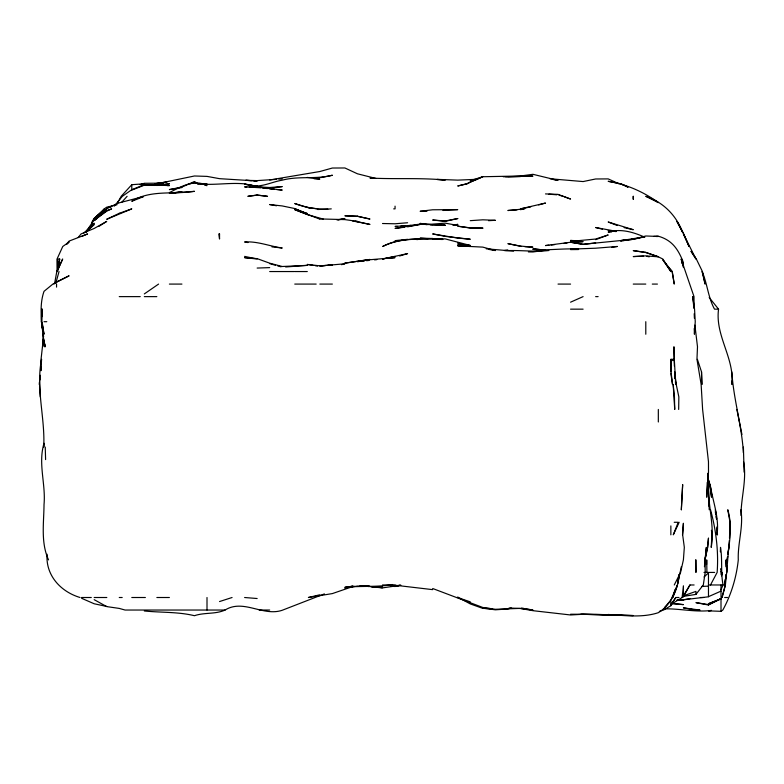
<?xml version="1.0" encoding="UTF-8"?>
<svg xmlns="http://www.w3.org/2000/svg" width="784" height="784" viewBox="0 0 784 784"><rect width="100%" height="100%" fill="white"/><g stroke="black" fill="none" stroke-linecap="round" stroke-linejoin="round"><path stroke-width="1.18" d="M743.389 452.76C741.831 425.565 733.51 399.144 731.805 371.841M57.555 259.014L57.438 271.548L59.692 259.014L57.555 259.014L57.408 271.548L57.046 259.014L62.769 246.47L69.1 242.011L66.807 244.245M721.113 574.711L721.006 571.428M706.649 564.451L706.707 559.894L706.923 572.428M678.67 409.454L678.846 396.92L676.21 384.376L674.603 371.841L675.171 378.682L674.603 371.841M42.16 316.001L42.277 309.161L41.64 321.695L44.022 334.229L42.248 322.832L42.767 328.535M670.702 370.665L671.006 359.307L674.289 359.307L675.759 384.376L675.445 380.965M670.712 370.763L671.006 359.307M720.359 551.916L720.506 547.359C722.642 559.864 720.525 572.506 723.083 584.972L721.006 589.627M670.722 368.598L670.859 364.276L670.859 371.841M707.237 482.395L706.727 497.213L708.501 472.135L708.471 461.747L702.611 409.454L701.131 384.376L696.956 359.307L697.495 346.773L694.889 325.115M726.915 565.597L726.641 572.428L729.326 540.519M41.189 366.148L40.935 370.705L41.042 359.307L43.473 337.649M41.317 363.864L41.562 359.307C35.692 388.58 45.198 417.656 43.737 447.066L44.022 443.274C37.867 463.707 45.913 484.022 44.022 504.602C43.884 523.006 40.641 542.508 48.539 559.894M43.414 334.229L42.669 346.773L43.532 338.796M721.643 575.848L721.878 572.428L721.682 574.692M729.492 538.236L730.012 522.281L727.768 509.747C732.119 524.29 730.041 539.47 727.905 554.2L728.816 547.359M682.511 534.825L683.403 523.261L682.658 534.825L684.324 547.359L683.403 559.835L680.581 572.428L674.279 584.972M704.434 566.734L706.345 547.359L705.09 559.894L705.188 572.428L703.307 584.972L695.937 594.399L683.403 596.389M91.934 224.822L92.228 221.402L94.168 218.373L104.262 209.661M682.109 597.506L683.403 585.795L683.403 596.732L670.859 604.562L675.818 597.506L678.973 597.506M725.229 579.268L724.534 584.972L726.797 572.428L725.974 559.894L726.023 566.734M679.091 574.711C678.131 589.323 671.114 604.876 658.325 612.686C642.057 617.998 624.887 615.43 608.178 614.519L633.256 615.558L580.826 614.264M40.298 396.92L39.523 382.102M39.817 379.819L40.425 375.262L39.2 384.376M740.978 515.451C741.007 497.605 746.907 479.749 743.624 461.884M677.788 582.688L679.032 574.711M54.713 282.926L56.791 271.548L62.671 259.014L57.183 271.548L59.692 259.014M681.316 566.734L677.69 583.825M708.471 485.325L707.727 473.34M91.787 224.822L92.6 221.402M722.142 597.506L725.425 584.972L725.945 574.711L725.376 584.972L721.878 597.506M55.86 283.024L59.035 271.548M675.063 589.529L672.77 597.506L677.435 584.972L670.859 600.123L664.714 607.335M679.169 522.281L673.289 534.825L678.248 522.281L674.211 522.281M710.49 584.972L717.144 572.428C718.683 551.328 716.066 530.121 710.52 509.747M119.246 199.9L121.157 196.323L131.781 184.701L144.315 183.789L142.041 184.593M683.403 596.732L689.949 584.972L694.105 584.972M117.502 202.889L118.668 200.9M683.991 594.87L689.949 584.972M659.373 611.363L663.578 610.04L670.859 605.699L675.818 597.506M85.917 232.005L93.061 221.402L106.702 208.867L95.844 219.51M114.307 206.114L122.324 196.323L131.781 189.699L144.315 184.681L169.393 185.583L167.11 185.563M54.027 284.082L56.556 280.917M78.165 237.523L81.066 233.936L94.168 228.458L106.702 221.402L98.99 226.311M95.619 219.5L104.311 208.867L106.702 207.192L116.963 204.781M94.893 220.265L104.311 208.867L94.168 218.599L104.262 209.671M66.807 243.785L69.1 241.09L87.592 233.936L81.634 236.484M87.004 231.251L88.592 229.467M92.581 224.988L94.168 223.205L83.819 233.113M121.598 202.429L127.106 196.323M56.556 281.985L55.135 283.387L56.556 282.005L69.1 275.801L52.871 284.082L44.022 291.334C39.621 303.81 41.101 317.863 42.699 330.809M85.985 232.368L94.168 224.508L85.534 232.368M703.993 576.946L708.471 572.957L708.471 596.085M158.584 284.082L144.315 293.922M664.028 608.845C679.846 608.482 695.741 612.451 711.5 610.442L708.471 610.854L721.006 611.324L722.828 610.04C731.247 594.703 736.46 577.279 738.283 559.894C737.587 543.047 743.673 526.544 740.88 509.747M670.859 361.257L674.289 359.307L673.936 346.773L674.377 366.148M708.471 605.013L708.471 603.709L721.006 598.692L708.471 604.582L695.937 602.631L708.471 605.013L721.006 598.692L721.006 611.324M169.393 192.599C180.8 186.837 194.236 178.605 207.005 185.632L204.751 185.171M144.315 610.971C161.043 612.696 177.968 611.706 194.461 615.705C204.418 612.255 215.502 614.45 225.077 610.04C243.403 598.594 263.003 616.792 282.22 610.275L324.39 593.9M570.566 302.183L583.1 296.626M708.471 596.673L721.006 591.126M320.97 177.556L332.367 175.244C315.942 179.565 298.724 175.724 282.22 180.183C272.362 181.741 262.728 187.102 252.585 185.779L257.152 186.308L243.902 183.789C228.565 182.486 213.424 185.534 197.989 183.789L194.461 181.535L181.927 187.062L169.393 189.591L181.927 187.552M140.15 184.671L144.315 183.289L159.132 183.182L154.605 183.789L167.11 181.908M143.276 196.745L131.781 201.282C150.704 189.444 173.529 194.736 194.461 191.325L169.393 193.276L181.927 191.678L171.667 193.227M143.178 185.671L131.781 190.1L131.781 184.701M708.471 603.709L721.006 598.937M595.644 239.669L608.178 234.975L595.644 239.042L570.566 241.394L573.986 241.286M683.403 595.86L695.937 591.391L695.937 594.399M354.025 586.138L332.367 593.586L308.386 597.506L319.833 594.782M111.269 206.839L106.702 208.319L119.246 202.821L143.178 196.647M219.54 601.553L232.074 597.506M352.32 585.932L344.901 588.186L352.888 586.138M399.615 255.986L407.592 253.604L382.514 259.043M317.549 178.448L319.833 177.782M511.305 608.002L507.885 608.982L495.351 609.805L482.807 608.168L491.931 608.649L482.807 608.394L470.273 603.925L459.571 598.084M190.169 183.789L194.461 182.574L197.989 183.789M538.657 204.928L545.497 203.056L520.419 208.867L530.68 206.927M626.416 240.296L633.256 239.296L645.791 235.984L658.325 236.454L656.041 236.494M341.491 264.688L344.901 263.787L319.833 265.982L325.527 265.521M400.859 585.227L395.058 586.491L390.491 586.216M338.071 220L344.901 218.54L336.924 219.883M548.918 245.206L545.497 245.559L570.566 242.256L583.1 244.294L633.256 239.296L641.234 237.63M382.514 259.014L395.058 256.437M407.592 226.841L420.126 224.42L395.058 228.399L404.172 227.272M520.419 209.681L523.624 209.063M428.103 238.689L420.126 238.169L432.66 238.493C415.785 239.61 398.164 238.042 382.729 246.47C401.339 237.307 422.792 238.424 442.921 239.463L432.66 238.787L445.204 238.895L470.273 245.451L465.716 244.598M347.185 586.873L344.901 587.294C360.836 585.726 376.869 587.363 392.735 584.521M677.699 599.878L683.403 599.789L690.234 598.545M163.689 182.594L156.849 183.789L194.461 175.988L207.005 176.39L219.54 178.674L257.152 181.006L253.732 180.82M399.301 585.334L395.058 586.06L400.369 585.276L382.514 587.892L372.263 586.853M475.976 179.683L470.273 180.643L482.807 176.733L520.419 175.998L532.953 174.313L558.032 180.398L553.475 179.595M644.654 236.876L620.712 240.629L628.69 239.718M611.598 247.43L617.302 246.47L595.644 248.214L570.566 249.136L578.543 249.224M349.468 587.324L357.445 586.04L369.979 586.354L362.002 586.03M563.725 243.442L567.146 242.932M620.712 241.129L624.133 240.629M683.403 599.789L708.471 596.8M269.686 180.006C286.434 177.115 303.075 174.352 319.833 171.52L332.367 168.031L344.901 167.972L357.445 173.793L375.673 178.389M273.106 187.797L282.22 186.592L269.686 187.513L257.152 186.847L265.129 187.739M388.217 258.259L390.491 257.956M524.692 208.867L507.885 210.504L516.999 209.906M475.976 179.35L457.738 180.124L437.217 179.369M595.644 242.922L583.1 244.373L570.566 242.256L583.1 241.629L570.566 242.423M630.973 239.453L633.256 239.198M388.217 258.387L395.058 257.622L369.979 259.729L357.445 261.631L364.276 260.935M407.592 239.326L395.058 240.649L398.468 240.551M374.536 259.876L376.82 259.641M366.559 260.7L368.843 260.464M551.191 244.98L554.611 244.637M442.921 225.429L445.204 225.233L432.66 224.724M407.592 222.754L395.058 223.773L382.514 223.518M327.81 265.335L332.367 264.972L319.833 265.825L307.299 264.433L312.992 265.345M276.527 179.33L257.152 180.604L245.755 180.33L251.448 180.692M278.8 179.144L282.22 178.879M503.328 176.763L532.953 176.116L505.602 176.772M327.849 209.132L317.677 209.504M677.699 600.074L683.403 599.633M442.921 210.475L457.738 209.622L432.66 209.789L420.126 211.268L426.966 211.239M470.273 220.667L482.807 219.814L495.351 220.304L488.51 220.686M676.563 600.25L683.403 599.838L677.699 599.593M285.641 266.972L307.299 265.364L282.22 266.501L269.686 263.179L257.152 258.632L244.608 257.642L257.152 259.014L244.608 256.388M505.602 250.684C520.125 249.939 534.492 252.144 548.918 250.508M701.631 586.452L708.471 586.128M161.416 183.074L163.689 182.976L161.416 183.064M397.331 226.341L395.058 226.449L411.012 225.371M400.751 226.194L405.308 225.998M653.768 236.376L658.325 236.2C672.466 240.247 678.327 249.596 683.403 262.532L683.442 267.04M643.507 256.182L633.256 256.574L645.791 255.868L658.325 256.829L662.813 259.014L670.859 271.548L662.911 259.974L672.26 271.548L674.25 284.082L672.123 271.548L669.154 268.216M425.83 224.626L445.204 223.156L457.738 225.42M257.152 268.059L269.686 267.618M430.387 224.783L445.204 225.233M611.598 231.976L608.178 232.064C620.624 228.35 633.305 232.084 644.742 237.189M331.279 208.867C318.863 209.916 306.387 207.956 294.755 203.536L310.297 208.289M570.566 249.606L578.543 249.537M507.885 176.635L520.419 176.586M620.869 183.789L628.092 187.151L620.712 183.789L608.178 181.32C626.269 184.23 643.517 191.766 658.325 202.615L645.791 196.323C663.342 202.145 676.533 215.649 682.864 232.897L676.925 221.402L683.403 233.132L689.028 246.47L683.403 233.936L695.937 259.014L690.988 251.301M393.676 208.867L395.058 208.867L395.058 206.143M269.686 271.548L294.235 271.548M294.755 271.548L307.299 271.548M169.393 284.082L181.927 284.082M294.755 284.082L316.177 284.082M319.833 284.082L332.367 284.082M558.032 284.082L570.566 284.092M633.256 284.082L645.791 284.082M652.278 284.082L657.423 284.082M119.246 296.626L140.248 296.626M144.315 296.626L156.849 296.626M595.644 296.626L598.114 296.626M570.566 309.161L583.1 309.161M731.835 380.965L731.844 384.376C734.686 358.092 714.949 335.817 718.556 309.161L714.518 309.161C708.05 297.361 707.403 283.769 702.101 271.548L705.09 284.082L702.425 271.548L696.329 259.014L691.253 251.507M44.022 321.695L46.795 321.695M695.702 559.894L695.937 572.428L695.937 559.933M703.993 572.428L708.471 572.428M708.756 572.428L714.626 572.428M382.514 584.972L395.058 584.972M709.04 584.972L723.083 584.972M81.634 597.506L91.277 597.506M94.168 597.506L106.83 597.506M119.246 597.506L122.196 597.506M131.781 597.506L145.373 597.506M156.849 597.506L169.393 597.506M432.66 588.5L482.807 607.473L495.351 609.286L520.419 608.384L532.953 610.04L526.123 608.825M700.357 597.506L703.669 597.506M724.641 597.506L727.513 597.506M225.077 610.04L125.077 610.04L119.246 608.413L106.702 606.591L94.168 599.652M259.181 610.04L269.686 610.04M197.637 183.799L207.005 183.828M319.833 218.932L344.901 219.608L357.445 221.402L352.888 221.343M528.396 251.919L532.953 251.968L545.497 250.223L532.953 248.812L545.497 250.145L539.794 249.812M144.315 185.23L154.575 185.426M570.566 614.235L595.644 614.284L620.712 615.322M578.543 249.155C563.324 248.116 548.153 250.713 532.953 249.42L537.52 249.684M373.4 586.824L382.514 587.138L359.719 586.05M545.497 193.913L558.032 194.363L570.566 199.048L564.245 196.715M246.891 186.994L244.608 186.906L257.152 187.121L282.22 190.071L276.527 189.512M249.175 187.082L260.562 187.778M579.69 240.845L570.566 240.443L577.406 241.08M509.022 607.982L520.419 608.502L532.953 610.687L570.566 614.97L583.1 614.274L608.178 614.999M432.66 224.724L420.126 224.097L407.592 225.802L411.012 226.125M314.129 178.762L319.833 179.066L307.299 177.419M434.944 239.12L441.784 239.492M524.859 246.686L532.953 247.185L520.419 246.078L507.885 243.638L521.389 246.47M437.217 179.536L445.204 180.065C420.273 177.605 395.028 179.389 369.979 178.027L372.263 178.301M371.116 586.795L382.514 587.647L372.263 586.814M548.918 194.177L556.895 194.795M244.608 597.506L257.152 598.525M672.006 603.592L683.403 604.621L672.006 603.425M608.178 230.535L616.155 231.29L595.644 227.527L602.484 229.212M269.686 188.846L274.243 189.287M513.579 251.135L486.227 248.812M431.523 224.596L420.126 223.411L426.966 224.528M271.96 246.891L282.22 247.999C269.618 246.274 257.622 241.08 244.608 241.972L248.028 242.56M395.058 585.227L432.66 589.637M262.846 188.042L267.403 188.572M613.882 231.319L616.155 231.594M550.054 178.762L583.1 181.565L595.644 178.977L608.178 178.899L619.017 183.789M307.299 207.397L317.696 208.867M446.341 236.513L470.273 239.238L457.738 238.071L432.66 233.936L445.204 236.347M315.276 265.717L317.549 266.08M366.569 586.128L368.843 586.51L366.647 586.05M323.253 219.089L307.299 214.581L294.755 209.651L319.833 219.108M488.51 249.361L495.351 250.557L482.807 247.117L457.738 245.843L470.273 246.47L457.738 244.863L469.734 246.47L457.738 243.02L468.783 246.47M276.527 205.761L269.686 204.555L282.22 205.937L294.755 208.534L307.299 214.042L294.755 208.867L307.299 213.542L299.321 211.092M521.556 608.012L523.839 608.423M106.702 606.444L94.168 603.768L81.634 598.31M646.927 256.339L649.211 256.829M624.133 227.615L633.256 229.702L608.178 221.999L617.292 225.518M457.533 597.506L470.273 601.847M559.061 195.167L563.186 196.323M269.686 263.64L275.38 265.247M277.663 265.884L281.084 266.844M80.056 597.506C60.662 591.724 45.482 575.299 47.079 554.2M457.738 596.987L458.503 597.506M709.197 297.518L718.556 309.161M707.736 477.427L709.99 484.679L711.529 497.213L709.834 484.679L707.736 477.495M697.368 359.307L701.523 371.841L701.876 384.376L701.523 371.841M682.266 263.169L681.129 259.014L694.007 296.626L694.026 308.024M741.958 434.522L736.862 409.454M683.403 267.324L681.619 259.014L682.08 263.571M44.57 343.5L45.129 346.773L42.748 334.229L42.13 322.832M715.371 512.03L715.753 514.304L715.449 510.884M716.135 516.587L716.517 518.861M711.95 496.066L710.137 484.679C712.803 501.348 719.477 517.675 717.007 534.825L716.958 532.542M670.859 373.596L672.515 384.376L670.859 370.283M708.471 484.679C707.746 505.641 714.91 526.319 711.215 547.359L711.96 534.825L711.431 530.258M715.331 509.747L716.615 518.861M43.179 334.229L43.512 336.64M43.287 334.229L43.581 336.63M44.022 340.266L44.757 346.773L44.022 340.227M693.909 308.024L692.693 296.626L694.555 309.161L695.251 321.695L694.428 334.229L694.222 328.535M675.455 382.102L675.651 384.376M716.997 527.985L717.458 534.825L716.997 526.848M708.471 497.213L709.02 506.327M708.471 486.452L709.216 509.747M694.212 313.718L694.399 318.275M743.399 447.066L744.104 472.135M45.237 447.066L45.599 459.6M721.006 584.972L721.006 591.401M721.006 592.126L721.006 597.506M670.859 525.907L670.859 534.825M670.859 601.436L670.859 605.699M658.325 409.454L658.325 421.988M645.791 321.695L645.791 334.229M207.005 597.506L207.005 610.04M194.461 181.535L194.461 182.574M56.556 284.082L56.556 287.13M41.689 309.161L41.415 321.695L42.669 329.672L41.415 321.695L41.689 309.161M682.658 484.679L681.335 509.747L682.658 484.679M708.471 538.226L707.678 547.359L704.953 559.894L707.54 547.359L708.471 538.226M727.601 556.473L727.14 559.894L727.601 556.473M106.702 210.651L94.168 220.245L106.702 211.19L111.632 208.867L106.702 210.651M470.273 182.064L467.313 183.789L457.738 185.984L466.637 183.789L482.807 176.733L470.273 182.064M119.246 213.297L106.702 219.285L131.781 208.867L119.246 213.297M457.738 218.55L445.204 221.323L432.66 220.03L445.204 220.99L457.738 218.55M457.738 224.381L453.181 225.204L457.738 224.381M369.979 259.465L344.901 263.13L369.979 259.465M169.393 183.789L156.849 185.465L169.393 183.789M257.152 195.089L247.852 196.323L257.152 195.098L267.52 196.323L257.152 195.089M507.885 250.223L504.465 250.537L507.885 250.223M420.126 239.257L416.706 239.541L420.126 239.267M633.256 196.323L633.256 199.195L633.256 196.323M219.54 233.936L218.814 233.936L219.54 239.022L219.54 233.936M699.789 610.04L695.937 610.04L683.403 607.865L699.789 610.04M482.807 228.134L470.273 228.046L457.738 226.194L470.273 227.87L482.807 228.134M357.445 216.266L344.901 215.776L357.445 216.286L369.979 219.04L357.445 216.266M155.712 185.387L144.315 184.661L155.712 185.396M357.445 221.666L355.064 221.402L369.979 224.44L357.445 221.666M645.791 252.37L633.256 250.635L645.791 252.536L658.325 256.75L645.791 252.37M257.152 186.308L244.608 184.171L257.152 186.367M721.525 572.428L721.006 568.527L721.476 572.428M674.446 396.92L673.172 384.376L674.73 409.454L674.446 396.92M42.042 316.001L41.924 309.161L42.003 316.001"/></g></svg>
